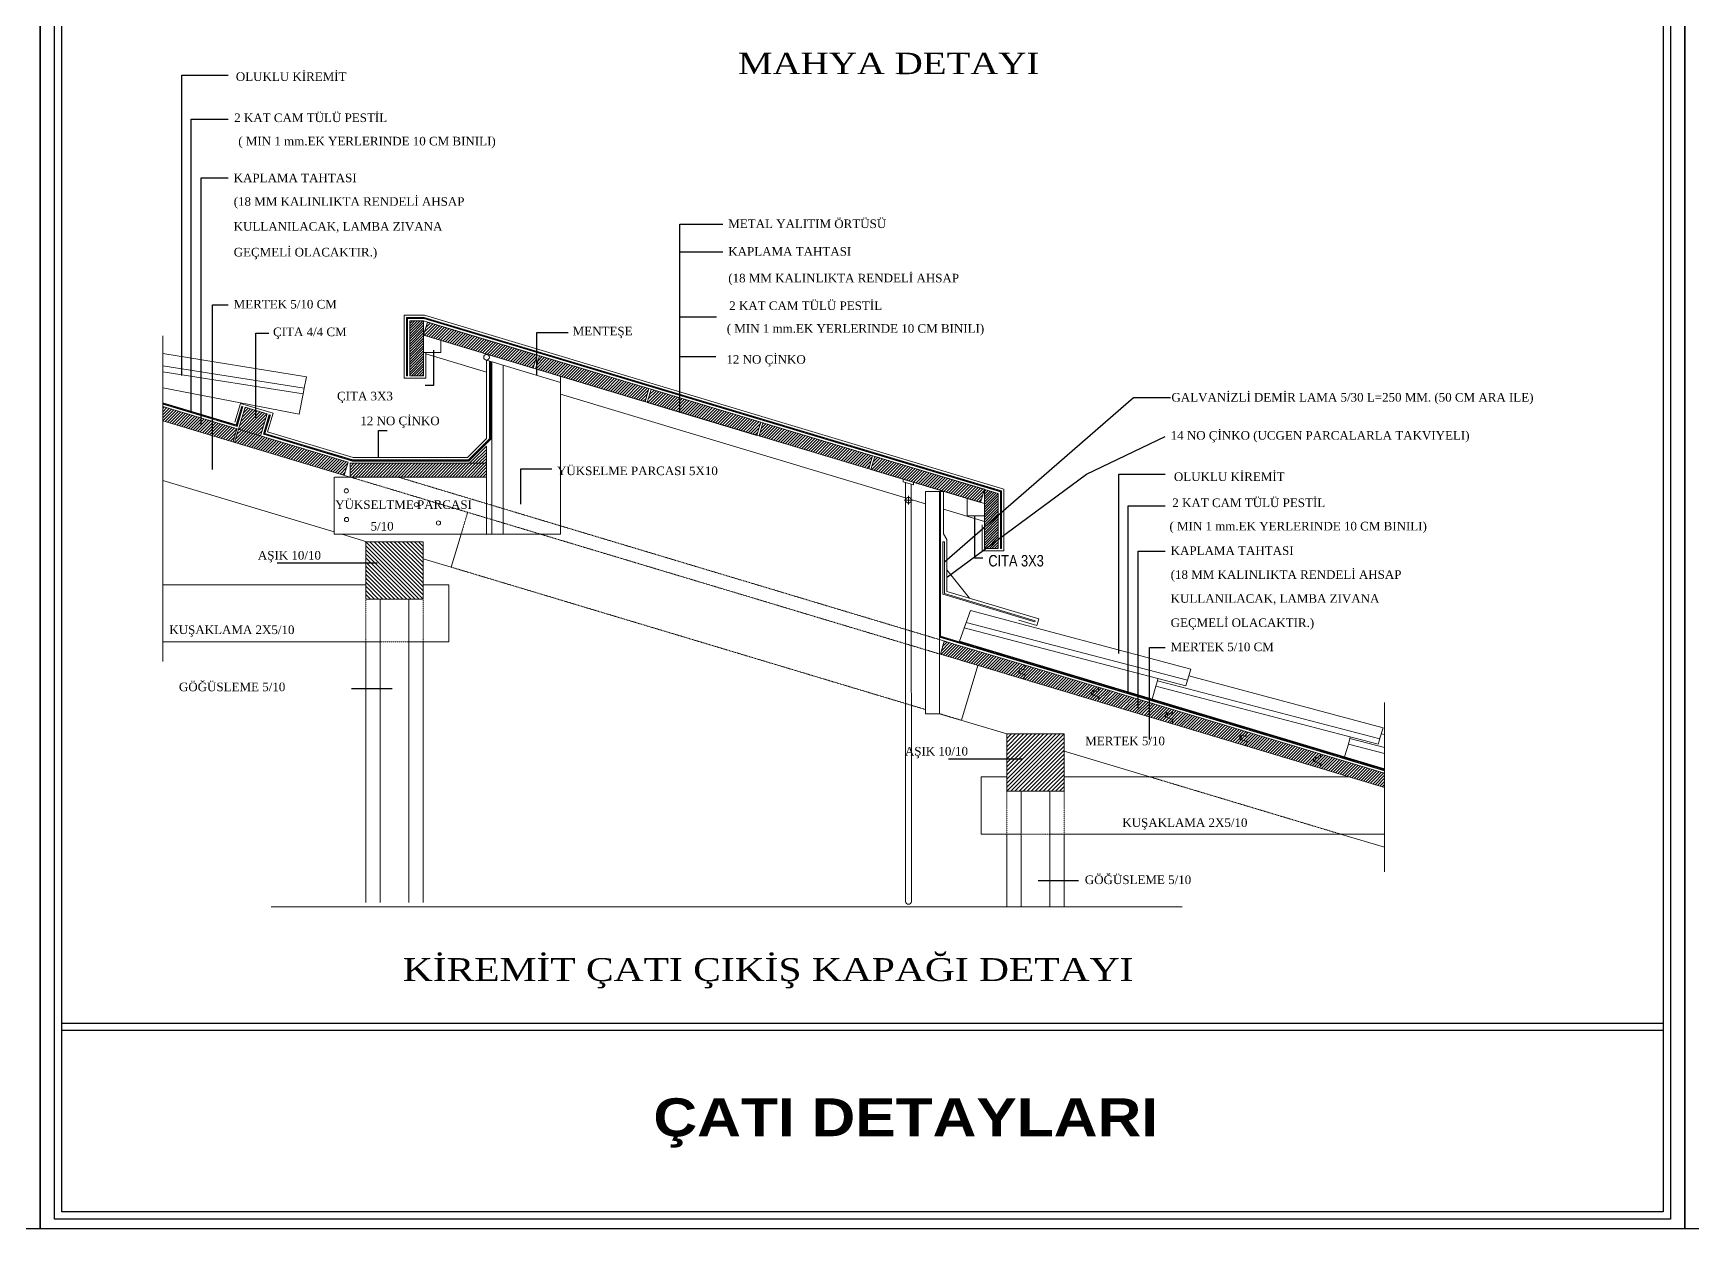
# Model space of a CAD drawing. Extents: x 386248 to 427517, y 4539405 to 4542296.
# Drawn here: x 416076 to 417235, y 4539405 to 4540241 of the extents above; entities that cross this region are included whole.
import ezdxf
from ezdxf.enums import TextEntityAlignment as Align

# ---------------------------------------------------------------- set-up
doc = ezdxf.new("R2010")
doc.units = 0
doc.linetypes.add('CIZGI', pattern=[0.4, 0.25, -0.15])
doc.linetypes.add('NOKTA', pattern=[0.08, 0, -0.08])
for name, color, linetype, lineweight in [('0.13_ince', 11, 'Continuous', 13), ('14', 4, 'Continuous', 15), ('16', 4, 'Continuous', 15), ('CIZGI', 2, 'CIZGI', 13), ('DASH1L', 2, 'NOKTA', 15), ('DASH2H', 7, 'NOKTA', 15), ('HE', 7, 'Continuous', 13), ('İC YAZI', 160, 'Continuous', 18), ('LIGHT', 2, 'Continuous', 15), ('ME', 6, 'Continuous', 18), ('MEDIUM', 6, 'Continuous', 15), ('NOKTA', 2, 'NOKTA', 15), ('t', 11, 'Continuous', 5), ('YAZI', 7, 'Continuous', 25), ('YAZILAR', 1, 'Continuous', 30)]:
    doc.layers.add(name, color=color, linetype=linetype, lineweight=lineweight)
doc.layers.add('YAZI2', color=5, linetype='Continuous')
doc.styles.add('BASLIK', font='')
doc.styles.add('OLC-50', font='', dxfattribs={"width": 0.5, "height": 0.125})
doc.styles.add('RomanSTA', font='')
doc.styles.get('BASLIK').set_extended_font_data('Times New Roman Tur')
doc.styles.get('OLC-50').set_extended_font_data('Arial Tur')
doc.styles.get('RomanSTA').set_extended_font_data('Arial')
pattern_1 = [(45, (412125.4095, 4540236.6948), (-0.8980256, 0.8980256), [])]

# ---------------------------------------------------------------- blocks, each defined once
blk = doc.blocks.new('*X3322')
at = {"color": 0}
for p, q in [((138.01, 130.58), (139.94, 132.51)), ((138.1, 131.21), (139.53, 132.63)), ((138.33, 131.97), (139.12, 132.76)), ((138.42, 130.46), (140.34, 132.39)), ((138.56, 132.73), (138.71, 132.88)), ((138.82, 130.34), (140.75, 132.27)), ((139.23, 130.22), (141.16, 132.14)), ((139.64, 130.09), (141.57, 132.02)), ((140.05, 129.97), (141.98, 131.9)), ((140.46, 129.85), (142.38, 131.78)), ((140.86, 129.73), (142.79, 131.65)), ((141.27, 129.6), (143.2, 131.53)), ((141.68, 129.48), (143.61, 131.41)), ((142.09, 129.36), (144.02, 131.29)), ((142.5, 129.24), (144.42, 131.16)), ((142.9, 129.11), (144.83, 131.04)), ((143.31, 128.99), (145.24, 130.92)), ((143.72, 128.87), (145.65, 130.8)), ((144.13, 128.75), (146.05, 130.68)), ((144.54, 128.63), (146.46, 130.55)), ((144.94, 128.5), (146.87, 130.43)), ((145.35, 128.38), (147.28, 130.31)), ((145.76, 128.26), (147.69, 130.19)), ((146.17, 128.14), (148.09, 130.06)), ((146.57, 128.01), (148.5, 129.94)), ((146.98, 127.89), (148.91, 129.82)), ((147.39, 127.77), (149.32, 129.7)), ((147.8, 127.65), (149.73, 129.57)), ((148.21, 127.52), (150.13, 129.45)), ((148.61, 127.4), (150.54, 129.33)), ((149.02, 127.28), (150.95, 129.21)), ((149.43, 127.16), (151.36, 129.08)), ((149.84, 127.03), (151.77, 128.96)), ((150.25, 126.91), (152.17, 128.84)), ((150.65, 126.79), (152.58, 128.72)), ((151.06, 126.67), (152.99, 128.59)), ((151.47, 126.54), (153.4, 128.47)), ((151.88, 126.42), (153.81, 128.35)), ((152.29, 126.3), (154.21, 128.23)), ((152.69, 126.18), (154.62, 128.1)), ((153.1, 126.05), (155.03, 127.98)), ((153.51, 125.93), (155.44, 127.86)), ((153.92, 125.81), (155.84, 127.74)), ((154.33, 125.69), (156.25, 127.61)), ((154.73, 125.57), (156.66, 127.49)), ((155.14, 125.44), (157.07, 127.37)), ((155.55, 125.32), (157.48, 127.25)), ((155.96, 125.2), (157.71, 126.95)), ((156.37, 125.08), (157.48, 126.19)), ((156.77, 124.95), (157.25, 125.43))]:
    blk.add_line(p, q, dxfattribs=at)
blk = doc.blocks.new('*X3323')
at = {"color": 0}
for p, q in [((346.74, 99.6), (348.66, 101.53)), ((346.82, 100.21), (348.26, 101.65)), ((347.04, 100.97), (347.85, 101.78)), ((347.27, 101.73), (347.44, 101.9)), ((347.15, 99.48), (349.07, 101.41)), ((347.55, 99.36), (349.48, 101.29)), ((347.96, 99.24), (349.89, 101.16)), ((348.37, 99.11), (350.3, 101.04)), ((348.78, 98.99), (350.7, 100.92)), ((349.19, 98.87), (351.11, 100.8)), ((349.59, 98.75), (351.52, 100.67)), ((350, 98.62), (351.93, 100.55)), ((350.41, 98.5), (352.34, 100.43)), ((350.82, 98.38), (352.74, 100.31)), ((351.22, 98.26), (353.15, 100.18)), ((351.63, 98.13), (353.56, 100.06)), ((352.04, 98.01), (353.97, 99.94)), ((352.45, 97.89), (354.38, 99.82)), ((352.86, 97.77), (354.78, 99.7)), ((353.26, 97.65), (355.19, 99.57)), ((353.67, 97.52), (355.6, 99.45)), ((354.08, 97.4), (356.01, 99.33)), ((354.49, 97.28), (356.42, 99.21)), ((354.9, 97.16), (356.82, 99.08)), ((355.3, 97.03), (357.23, 98.96)), ((355.71, 96.91), (357.64, 98.84)), ((356.12, 96.79), (358.05, 98.72)), ((356.53, 96.67), (358.46, 98.59)), ((356.94, 96.54), (358.86, 98.47)), ((357.34, 96.42), (359.27, 98.35)), ((357.75, 96.3), (359.68, 98.23)), ((358.16, 96.18), (360.09, 98.1)), ((358.57, 96.05), (360.49, 97.98)), ((358.98, 95.93), (360.9, 97.86)), ((359.38, 95.81), (361.31, 97.74)), ((359.79, 95.69), (361.72, 97.61)), ((360.2, 95.56), (362.13, 97.49)), ((360.61, 95.44), (362.53, 97.37)), ((361.01, 95.32), (362.94, 97.25)), ((361.42, 95.2), (363.35, 97.12)), ((361.83, 95.07), (363.76, 97)), ((362.24, 94.95), (364.17, 96.88)), ((362.65, 94.83), (364.57, 96.76)), ((363.05, 94.71), (364.98, 96.63)), ((363.46, 94.59), (365.39, 96.51)), ((363.87, 94.46), (365.8, 96.39)), ((364.28, 94.34), (366.21, 96.27)), ((364.69, 94.22), (366.61, 96.15)), ((365.09, 94.1), (367.02, 96.02)), ((365.5, 93.97), (367.43, 95.9)), ((365.91, 93.85), (367.84, 95.78)), ((366.32, 93.73), (368.25, 95.66)), ((366.73, 93.61), (368.65, 95.53)), ((367.13, 93.48), (369.06, 95.41)), ((367.54, 93.36), (369.47, 95.29)), ((367.95, 93.24), (369.88, 95.17)), ((368.36, 93.12), (370.28, 95.04)), ((368.77, 92.99), (370.69, 94.92)), ((369.17, 92.87), (371.1, 94.8)), ((369.58, 92.75), (371.51, 94.68)), ((369.99, 92.63), (371.92, 94.55)), ((370.4, 92.5), (372.32, 94.43)), ((370.81, 92.38), (372.73, 94.31)), ((371.21, 92.26), (373.14, 94.19)), ((371.62, 92.14), (373.55, 94.06)), ((372.03, 92.01), (373.96, 93.94)), ((372.44, 91.89), (374.36, 93.82)), ((372.84, 91.77), (374.77, 93.7)), ((373.25, 91.65), (375.18, 93.57)), ((373.66, 91.53), (375.59, 93.45)), ((374.07, 91.4), (376, 93.33)), ((374.48, 91.28), (376.4, 93.21)), ((374.88, 91.16), (376.81, 93.09)), ((375.29, 91.04), (377.22, 92.96)), ((375.7, 90.91), (377.63, 92.84)), ((376.11, 90.79), (378.04, 92.72)), ((376.52, 90.67), (378.44, 92.6)), ((376.92, 90.55), (378.85, 92.47)), ((377.33, 90.42), (379.26, 92.35)), ((377.74, 90.3), (379.67, 92.23)), ((378.15, 90.18), (380.08, 92.11)), ((378.56, 90.06), (380.48, 91.98)), ((378.96, 89.93), (380.89, 91.86)), ((379.37, 89.81), (381.3, 91.74)), ((379.78, 89.69), (381.71, 91.62)), ((380.19, 89.57), (382.11, 91.49)), ((380.6, 89.44), (382.52, 91.37)), ((381, 89.32), (382.93, 91.25)), ((381.41, 89.2), (383.34, 91.13)), ((381.82, 89.08), (383.75, 91)), ((382.23, 88.95), (384.15, 90.88)), ((382.63, 88.83), (384.56, 90.76)), ((383.04, 88.71), (384.97, 90.64)), ((383.45, 88.59), (385.38, 90.51)), ((383.86, 88.46), (385.79, 90.39)), ((384.27, 88.34), (386.19, 90.27)), ((384.67, 88.22), (386.6, 90.15)), ((385.08, 88.1), (387.01, 90.03)), ((385.49, 87.98), (387.42, 89.9)), ((385.9, 87.85), (387.83, 89.78)), ((386.31, 87.73), (388.23, 89.66)), ((386.71, 87.61), (388.64, 89.54)), ((387.12, 87.49), (389.05, 89.41)), ((387.53, 87.36), (389.46, 89.29)), ((387.94, 87.24), (389.87, 89.17)), ((388.35, 87.12), (390.27, 89.05)), ((388.75, 87), (390.68, 88.92)), ((389.16, 86.87), (391.09, 88.8)), ((389.57, 86.75), (391.5, 88.68)), ((389.98, 86.63), (391.91, 88.56)), ((390.39, 86.51), (392.31, 88.43)), ((390.79, 86.38), (392.72, 88.31)), ((391.2, 86.26), (393.13, 88.19)), ((391.61, 86.14), (393.54, 88.07)), ((392.02, 86.02), (393.94, 87.94)), ((392.43, 85.89), (394.35, 87.82)), ((392.83, 85.77), (394.76, 87.7)), ((393.24, 85.65), (395.17, 87.58)), ((393.65, 85.53), (395.58, 87.45)), ((394.06, 85.4), (395.98, 87.33)), ((394.46, 85.28), (396.39, 87.21)), ((394.87, 85.16), (396.8, 87.09)), ((395.28, 85.04), (397.21, 86.96)), ((395.69, 84.92), (397.62, 86.84)), ((396.1, 84.79), (398.02, 86.72)), ((396.5, 84.67), (398.43, 86.6)), ((396.91, 84.55), (398.84, 86.48)), ((397.32, 84.43), (399.25, 86.35)), ((397.73, 84.3), (399.66, 86.23)), ((398.14, 84.18), (400.06, 86.11)), ((398.54, 84.06), (400.47, 85.99)), ((398.95, 83.94), (400.88, 85.86)), ((399.36, 83.81), (401.29, 85.74)), ((399.77, 83.69), (401.7, 85.62)), ((400.18, 83.57), (402.1, 85.5)), ((400.58, 83.45), (402.51, 85.37)), ((400.99, 83.32), (402.92, 85.25)), ((401.4, 83.2), (403.33, 85.13)), ((401.81, 83.08), (403.73, 85.01)), ((402.22, 82.96), (404.14, 84.88)), ((402.62, 82.83), (404.55, 84.76)), ((403.03, 82.71), (404.96, 84.64)), ((403.44, 82.59), (405.37, 84.52)), ((403.85, 82.47), (405.77, 84.39)), ((404.26, 82.34), (406.18, 84.27)), ((404.66, 82.22), (406.59, 84.15)), ((405.07, 82.1), (407, 84.03)), ((405.48, 81.98), (407.41, 83.9)), ((405.89, 81.86), (407.81, 83.78)), ((406.29, 81.73), (408.22, 83.66)), ((406.7, 81.61), (408.63, 83.54)), ((407.11, 81.49), (409.04, 83.42)), ((407.52, 81.37), (409.45, 83.29)), ((407.93, 81.24), (409.85, 83.17)), ((408.33, 81.12), (410.26, 83.05)), ((408.74, 81), (410.67, 82.93)), ((409.15, 80.88), (411.08, 82.8)), ((409.56, 80.75), (411.49, 82.68)), ((409.97, 80.63), (411.89, 82.56)), ((410.37, 80.51), (412.3, 82.44)), ((410.78, 80.39), (412.71, 82.31)), ((411.19, 80.26), (413.12, 82.19)), ((411.6, 80.14), (413.53, 82.07)), ((412.01, 80.02), (413.93, 81.95)), ((412.41, 79.9), (414.34, 81.82)), ((412.82, 79.77), (414.75, 81.7)), ((413.23, 79.65), (415.16, 81.58)), ((413.64, 79.53), (415.56, 81.46)), ((414.05, 79.41), (415.97, 81.33)), ((414.45, 79.28), (416.38, 81.21)), ((414.86, 79.16), (416.79, 81.09)), ((415.27, 79.04), (417.2, 80.97)), ((415.68, 78.92), (417.6, 80.84)), ((416.08, 78.79), (418.01, 80.72)), ((416.49, 78.67), (418.42, 80.6)), ((416.9, 78.55), (418.83, 80.48)), ((417.31, 78.43), (419.24, 80.36)), ((417.72, 78.31), (419.64, 80.23)), ((418.12, 78.18), (420.05, 80.11)), ((418.53, 78.06), (420.46, 79.99)), ((418.94, 77.94), (420.87, 79.87)), ((419.35, 77.82), (421.28, 79.74)), ((419.76, 77.69), (421.68, 79.62)), ((420.16, 77.57), (422.09, 79.5)), ((420.57, 77.45), (422.5, 79.38)), ((420.98, 77.33), (422.91, 79.25)), ((421.39, 77.2), (423.32, 79.13)), ((421.8, 77.08), (423.72, 79.01)), ((422.2, 76.96), (424.13, 78.89)), ((422.61, 76.84), (424.26, 78.49)), ((423.02, 76.71), (424.26, 77.96)), ((423.43, 76.59), (424.26, 77.42)), ((423.84, 76.47), (424.26, 76.89)), ((424.24, 76.35), (424.26, 76.36))]:
    blk.add_line(p, q, dxfattribs=at)
blk = doc.blocks.new('*X3324')
at = {"color": 0}
for p, q in [((380.31, 55.18), (390.31, 65.18)), ((380.31, 55.88), (389.6, 65.18)), ((380.31, 56.59), (388.89, 65.18)), ((380.31, 57.3), (388.19, 65.18)), ((380.31, 58.01), (387.48, 65.18)), ((380.31, 58.71), (386.77, 65.18)), ((380.31, 59.42), (386.06, 65.18)), ((380.31, 60.13), (385.36, 65.18)), ((380.31, 60.83), (384.65, 65.18)), ((380.31, 61.54), (383.94, 65.18)), ((380.31, 62.25), (383.24, 65.18)), ((380.31, 62.95), (382.53, 65.18)), ((380.31, 63.66), (381.82, 65.18)), ((380.31, 64.37), (381.11, 65.18)), ((380.31, 65.08), (380.41, 65.18)), ((381.01, 55.18), (390.31, 64.47)), ((381.72, 55.18), (390.31, 63.76)), ((382.43, 55.18), (390.31, 63.06)), ((383.14, 55.18), (390.31, 62.35)), ((383.84, 55.18), (390.31, 61.64)), ((384.55, 55.18), (390.31, 60.93)), ((385.26, 55.18), (390.31, 60.23)), ((385.96, 55.18), (390.31, 59.52)), ((386.67, 55.18), (390.31, 58.81)), ((387.38, 55.18), (390.31, 58.11)), ((388.09, 55.18), (390.31, 57.4)), ((388.79, 55.18), (390.31, 56.69)), ((389.5, 55.18), (390.31, 55.98)), ((390.21, 55.18), (390.31, 55.28))]:
    blk.add_line(p, q, dxfattribs=at)
blk = doc.blocks.new('*X3325')
at = {"color": 0}
for p, q in [((177.33, 126.95), (180.3, 129.92)), ((177.86, 126.95), (180.3, 129.39)), ((178.39, 126.95), (180.3, 128.86)), ((178.92, 126.95), (180.3, 128.33)), ((179.45, 126.95), (180.3, 127.8)), ((179.98, 126.95), (180.3, 127.27))]:
    blk.add_line(p, q, dxfattribs=at)
blk = doc.blocks.new('*X3326')
at = {"color": 0}
for p, q in [((139.01, 134.24), (141.11, 136.34)), ((139.24, 135), (140.7, 136.46)), ((139.47, 135.76), (140.29, 136.58)), ((139.7, 136.51), (139.88, 136.7)), ((138.71, 132.88), (141.92, 136.09)), ((138.79, 133.48), (141.52, 136.21)), ((139.12, 132.76), (142.33, 135.97)), ((139.53, 132.63), (142.74, 135.85)), ((139.94, 132.51), (143.15, 135.72)), ((140.34, 132.39), (143.56, 135.6)), ((140.75, 132.27), (143.39, 134.9)), ((141.16, 132.14), (143.16, 134.15)), ((141.57, 132.02), (142.93, 133.39)), ((141.98, 131.9), (142.71, 132.63)), ((142.38, 131.78), (142.48, 131.87))]:
    blk.add_line(p, q, dxfattribs=at)
blk = doc.blocks.new('*X3327')
at = {"color": 0}
for p, q in [((158.12, 124.71), (160.36, 126.95)), ((158.12, 125.24), (159.83, 126.95)), ((158.12, 125.77), (159.3, 126.95)), ((158.12, 126.3), (158.77, 126.95)), ((158.12, 126.83), (158.24, 126.95)), ((158.49, 124.55), (160.89, 126.95)), ((159.02, 124.55), (161.42, 126.95)), ((159.55, 124.55), (161.95, 126.95)), ((160.08, 124.55), (162.48, 126.95)), ((160.61, 124.55), (163.01, 126.95)), ((161.14, 124.55), (163.54, 126.95)), ((161.67, 124.55), (164.07, 126.95)), ((162.2, 124.55), (164.6, 126.95)), ((162.73, 124.55), (165.13, 126.95)), ((163.26, 124.55), (165.66, 126.95)), ((163.79, 124.55), (166.19, 126.95)), ((164.32, 124.55), (166.72, 126.95)), ((164.85, 124.55), (167.25, 126.95)), ((165.38, 124.55), (167.78, 126.95)), ((165.92, 124.55), (168.32, 126.95)), ((166.45, 124.55), (168.85, 126.95)), ((166.98, 124.55), (169.38, 126.95)), ((167.51, 124.55), (169.91, 126.95)), ((168.04, 124.55), (170.44, 126.95)), ((168.57, 124.55), (170.97, 126.95)), ((169.1, 124.55), (171.5, 126.95)), ((169.63, 124.55), (172.03, 126.95)), ((170.16, 124.55), (172.56, 126.95)), ((170.69, 124.55), (173.09, 126.95)), ((171.22, 124.55), (173.62, 126.95)), ((171.75, 124.55), (174.15, 126.95)), ((172.28, 124.55), (174.68, 126.95)), ((172.81, 124.55), (175.21, 126.95)), ((173.34, 124.55), (175.74, 126.95)), ((173.87, 124.55), (176.27, 126.95)), ((174.4, 124.55), (176.8, 126.95)), ((174.93, 124.55), (177.33, 126.95)), ((175.46, 124.55), (177.86, 126.95)), ((175.99, 124.55), (178.39, 126.95)), ((176.52, 124.55), (178.92, 126.95)), ((177.05, 124.55), (179.45, 126.95)), ((177.58, 124.55), (179.98, 126.95)), ((178.11, 124.55), (180.51, 126.95)), ((178.64, 124.55), (181.04, 126.95)), ((179.17, 124.55), (181.57, 126.95)), ((179.7, 124.55), (181.94, 126.78)), ((180.23, 124.55), (181.94, 126.25)), ((180.76, 124.55), (181.94, 125.72)), ((181.29, 124.55), (181.94, 125.19)), ((181.83, 124.55), (181.94, 124.66))]:
    blk.add_line(p, q, dxfattribs=at)
blk = doc.blocks.new('*X3328')
at = {"color": 0}
for p, q in [((125.36, 136.5), (125.66, 136.8)), ((125.36, 135.97), (126.07, 136.67)), ((125.36, 135.44), (126.47, 136.55)), ((125.36, 134.91), (126.88, 136.43)), ((125.36, 134.38), (127.29, 136.31)), ((125.77, 134.26), (127.7, 136.18)), ((126.18, 134.13), (128.11, 136.06)), ((126.59, 134.01), (128.51, 135.94)), ((126.99, 133.89), (128.92, 135.82)), ((127.4, 133.77), (129.33, 135.69)), ((127.81, 133.64), (129.74, 135.57)), ((128.22, 133.52), (130.15, 135.45)), ((128.63, 133.4), (130.55, 135.33)), ((129.03, 133.28), (130.96, 135.2)), ((129.44, 133.15), (131.37, 135.08)), ((129.85, 133.03), (131.78, 134.96)), ((130.26, 132.91), (132.19, 134.84)), ((130.67, 132.79), (132.59, 134.71)), ((131.07, 132.66), (133, 134.59)), ((131.48, 132.54), (133.41, 134.47)), ((131.89, 132.42), (133.82, 134.35)), ((132.3, 132.3), (134.22, 134.22)), ((132.71, 132.18), (134.63, 134.1)), ((133.11, 132.05), (135.04, 133.98)), ((133.52, 131.93), (135.45, 133.86)), ((133.93, 131.81), (135.86, 133.74)), ((134.34, 131.69), (136.26, 133.61)), ((134.74, 131.56), (136.67, 133.49)), ((135.15, 131.44), (137.08, 133.37)), ((135.56, 131.32), (137.49, 133.25)), ((135.97, 131.2), (137.9, 133.12)), ((136.38, 131.07), (138.3, 133)), ((136.78, 130.95), (138.11, 132.28)), ((137.19, 130.83), (137.88, 131.52)), ((137.6, 130.71), (137.66, 130.76))]:
    blk.add_line(p, q, dxfattribs=at)

msp = doc.modelspace()

# ---------------------------------------------------------------- hatches: boundary and pattern name
at = {"layer": 'LIGHT'}
h = msp.add_hatch(dxfattribs=at)
h.set_pattern_fill('LINE', color=21, scale=0.4, angle=45, style=0)
h.set_pattern_definition(pattern_1)
h.paths.add_polyline_path([(416750.573, 4539919.014), (416740.973, 4539921.894), (416740.973, 4539895.553), (416750.573, 4539903.89)])
h = msp.add_hatch(dxfattribs=at)
h.set_pattern_fill('LINE', color=21, scale=0.4, angle=45, style=0)
h.set_pattern_definition(pattern_1)
h.paths.add_polyline_path([(416740.973, 4539880.614), (416741.997, 4539880.614), (416750.573, 4539886.93), (416750.573, 4539903.235), (416740.973, 4539895.065)])
h.paths.add_polyline_path([(416750.573, 4539886.93), (416750.573, 4539880.614), (416741.997, 4539880.614)], flags=17)
at = {"layer": 'ME'}
h = msp.add_hatch(dxfattribs=at)
h.set_pattern_fill('LINE', color=21, scale=0.4, angle=45, style=0)
h.set_pattern_definition(pattern_1)
h.paths.add_polyline_path([(416339.36, 4540001.124), (416348.96, 4540001.124), (416348.96, 4540039.524), (416339.36, 4540039.524)])

# ---------------------------------------------------------------- linework, layer by layer
at = {"layer": '0.13_ince', "ltscale": 3}
for p, q in [((416860.839, 4539784.299), (416858.159, 4539775.366)), ((416862.253, 4539789.714), (416861.849, 4539788.166)), ((416996.707, 4539748.826), (416996.434, 4539747.781)), ((416995.425, 4539743.914), (416992.744, 4539734.981))]:
    msp.add_line(p, q, dxfattribs=at)
at = {"layer": '14'}
msp.add_line((416714.793, 4539865.62), (416730.584, 4539845.853), dxfattribs=at)
at = {"layer": '14', "color": 2}
msp.add_line((416776.459, 4539829.999), (416776.229, 4539829.233), dxfattribs=at)
at = {"layer": '14', "color": 7}
msp.add_line((416778.949, 4539831.34), (416777.57, 4539826.743), dxfattribs=at)
at = {"layer": '16'}
for p, q in [((416220.893, 4539981.9), (416216.985, 4539968.874)), ((416243.881, 4539975.003), (416220.893, 4539981.9)), ((416243.881, 4539975.003), (416239.972, 4539961.976)), ((416299.665, 4539944.065), (416239.972, 4539961.976)), ((416392.96, 4539957.373), (416379.646, 4539944.061)), ((416299.665, 4539944.065), (416379.646, 4539944.061))]:
    msp.add_line(p, q, dxfattribs=at)
at = {"layer": 'CIZGI'}
for p, q in [((416166.664, 4539801.581), (416166.664, 4540029.061)), ((417020.623, 4539654.686), (417020.623, 4539772.841)), ((416242.464, 4539630.074), (416879.25, 4539630.074))]:
    msp.add_line(p, q, dxfattribs=at)
at = {"layer": 'DASH1L', "color": 31}
for p, q in [((416375.159, 4539890.46), (416379.77, 4539905.829)), ((416308.664, 4539815.246), (416308.664, 4539845.246)), ((416348.664, 4539815.246), (416348.664, 4539845.246)), ((416338.664, 4539815.246), (416318.664, 4539815.246)), ((416724.865, 4539760.515), (416709.476, 4539765.133)), ((416989.945, 4539680.973), (416856.641, 4539720.973)), ((416756.664, 4539680.973), (416756.664, 4539710.973)), ((416796.664, 4539680.973), (416796.664, 4539710.973)), ((416766.664, 4539680.973), (416786.664, 4539680.973))]:
    msp.add_line(p, q, dxfattribs=at)
at = {"layer": 'DASH2H'}
for p, q in [((416337.36, 4540041.524), (416337.36, 4540001.124)), ((416349.254, 4540041.524), (416337.36, 4540041.524)), ((416752.573, 4539920.502), (416349.254, 4540041.524)), ((416395.457, 4539957.042), (416395.46, 4540011.372)), ((416218.325, 4539966.384), (416166.664, 4539981.886)), ((416222.349, 4539979.793), (416218.325, 4539966.384)), ((416241.505, 4539974.045), (416237.482, 4539960.636)), ((416299.371, 4539942.065), (416237.482, 4539960.636)), ((416395.457, 4539957.042), (416380.475, 4539942.061)), ((416380.475, 4539942.061), (416299.371, 4539942.065)), ((416709.873, 4539818.887), (416709.868, 4539920.453)), ((416752.573, 4539920.502), (416752.573, 4539880.614)), ((417020.623, 4539725.641), (416709.873, 4539818.887))]:
    msp.add_line(p, q, dxfattribs=at)
at = {"layer": 'HE'}
for p, q in [((416335.36, 4540043.524), (416335.36, 4539999.524)), ((416349.547, 4540043.524), (416335.36, 4540043.524)), ((416754.573, 4539921.99), (416349.547, 4540043.524)), ((416350.56, 4540017.501), (416350.56, 4539999.524)), ((416392.96, 4540012.122), (416392.96, 4539957.373)), ((416350.56, 4539999.524), (416335.36, 4539999.524)), ((416754.573, 4539921.99), (416754.573, 4539879.014)), ((416712.372, 4539920.453), (416712.372, 4539890.718)), ((416739.373, 4539896.991), (416739.373, 4539879.014)), ((416739.373, 4539879.014), (416754.573, 4539879.014))]:
    msp.add_line(p, q, dxfattribs=at)
at = {"layer": 'İC YAZI'}
for p, q in [((416265.529, 4539992.53), (416166.664, 4540008.134)), ((416264.74, 4539988.607), (416166.664, 4540004.087)), ((416265.526, 4539992.531), (416264.74, 4539988.607)), ((416728.179, 4539828.85), (416726.848, 4539825.067)), ((416882.858, 4539788.467), (416728.179, 4539828.85)), ((416881.685, 4539784.641), (416726.848, 4539825.067)), ((416861.849, 4539788.166), (416860.839, 4539784.299)), ((417016.118, 4539743.758), (416860.839, 4539784.299)), ((417017.288, 4539747.584), (416861.849, 4539788.166)), ((416882.855, 4539788.468), (416881.685, 4539784.641)), ((416996.434, 4539747.781), (416995.425, 4539743.914)), ((417020.623, 4539741.466), (416996.434, 4539747.781)), ((417020.623, 4539737.335), (416995.425, 4539743.914)), ((417017.288, 4539747.584), (417016.118, 4539743.758))]:
    msp.add_line(p, q, dxfattribs=at)
at = {"layer": 'LIGHT'}
for p, q in [((416336.96, 4540041.924), (416336.96, 4540001.124)), ((416349.313, 4540041.924), (416336.96, 4540041.924)), ((416337.76, 4540041.124), (416337.76, 4540001.124)), ((416349.195, 4540041.124), (416337.76, 4540041.124)), ((416752.173, 4539920.204), (416349.195, 4540041.124)), ((416752.973, 4539920.799), (416349.313, 4540041.924)), ((416395.057, 4539957.207), (416395.06, 4540011.492)), ((416395.857, 4539956.876), (416395.86, 4540011.252)), ((416336.96, 4540001.124), (416337.76, 4540001.124)), ((416218.057, 4539966.882), (416166.664, 4539982.303)), ((416218.593, 4539965.886), (416166.664, 4539981.468)), ((416221.966, 4539979.908), (416218.057, 4539966.882)), ((416222.732, 4539979.678), (416218.593, 4539965.886)), ((416224.265, 4539979.218), (416219.666, 4539963.893)), ((416239.59, 4539974.62), (416224.265, 4539979.218)), ((416239.59, 4539974.62), (416234.991, 4539959.295)), ((416241.122, 4539974.16), (416236.983, 4539960.367)), ((416241.888, 4539973.93), (416237.98, 4539960.904)), ((416299.313, 4539941.665), (416236.983, 4539960.367)), ((416299.43, 4539942.465), (416237.98, 4539960.904)), ((416395.057, 4539957.207), (416380.309, 4539942.461)), ((416395.857, 4539956.876), (416380.64, 4539941.661)), ((416392.96, 4539952.06), (416380.96, 4539940.06)), ((416392.96, 4539940.06), (416392.96, 4539952.06)), ((416380.64, 4539941.661), (416299.313, 4539941.665)), ((416380.309, 4539942.461), (416299.43, 4539942.465)), ((416709.473, 4539818.589), (416709.468, 4539920.453)), ((416710.273, 4539819.184), (416710.268, 4539920.453)), ((416752.173, 4539920.204), (416752.173, 4539880.614)), ((416752.973, 4539920.799), (416752.973, 4539880.614)), ((416712.974, 4539885.191), (416711.774, 4539885.191)), ((416711.774, 4539848.574), (416711.774, 4539885.191)), ((416712.974, 4539849.049), (416712.974, 4539885.191)), ((416752.973, 4539880.614), (416752.173, 4539880.614)), ((416776.229, 4539829.233), (416711.774, 4539848.574)), ((416776.459, 4539829.999), (416712.974, 4539849.049)), ((417020.623, 4539725.223), (416709.473, 4539818.589)), ((417020.623, 4539726.058), (416710.273, 4539819.184)), ((416769.418, 4539798.931), (416712.906, 4539815.888)), ((416764.897, 4539793.606), (416765.817, 4539796.671)), ((416768.499, 4539795.866), (416765.817, 4539796.671)), ((416768.499, 4539795.866), (416769.418, 4539798.931)), ((416769.494, 4539792.226), (416764.897, 4539793.606)), ((416768.575, 4539789.161), (416769.494, 4539792.226)), ((416820.22, 4539780.346), (416821.14, 4539783.411)), ((416815.469, 4539778.431), (416816.389, 4539781.495)), ((416821.216, 4539776.706), (416815.469, 4539778.431)), ((416820.22, 4539780.346), (416816.389, 4539781.495)), ((416816.619, 4539778.086), (416817.538, 4539781.151)), ((416820.296, 4539773.641), (416821.216, 4539776.706)), ((416867.191, 4539762.911), (416868.111, 4539765.976)), ((416872.938, 4539761.186), (416867.191, 4539762.911)), ((416871.942, 4539764.826), (416868.111, 4539765.976)), ((416868.34, 4539762.566), (416869.26, 4539765.631)), ((416871.942, 4539764.826), (416872.862, 4539767.891)), ((416872.018, 4539758.121), (416872.938, 4539761.186)), ((416918.913, 4539747.391), (416919.832, 4539750.456)), ((416923.664, 4539749.306), (416919.832, 4539750.456)), ((416920.062, 4539747.046), (416920.982, 4539750.111)), ((416923.664, 4539749.306), (416924.583, 4539752.371)), ((416924.659, 4539745.666), (416918.913, 4539747.391)), ((416923.74, 4539742.601), (416924.659, 4539745.666)), ((416975.385, 4539733.786), (416976.305, 4539736.851)), ((416970.634, 4539731.871), (416971.554, 4539734.936)), ((416976.381, 4539730.146), (416970.634, 4539731.871)), ((416975.385, 4539733.786), (416971.554, 4539734.936)), ((416971.784, 4539731.526), (416972.703, 4539734.591)), ((416975.461, 4539727.081), (416976.381, 4539730.146)), ((417020.623, 4539671.768), (416989.945, 4539680.973))]:
    msp.add_line(p, q, dxfattribs=at)
at = {"layer": 'LIGHT', "color": 30}
for p, q in [((416348.96, 4540039.524), (416339.36, 4540039.524)), ((416339.36, 4540039.524), (416339.36, 4540001.124)), ((416348.96, 4540039.524), (416348.96, 4540001.124)), ((416750.573, 4539919.014), (416348.96, 4540039.524)), ((416351.719, 4540038.696), (416348.96, 4540029.501)), ((416428.344, 4540015.704), (416351.719, 4540038.696)), ((416425.585, 4540006.509), (416348.96, 4540029.501)), ((416428.344, 4540015.704), (416425.585, 4540006.509)), ((416429.877, 4540015.244), (416427.117, 4540006.049)), ((416348.96, 4540001.124), (416339.36, 4540001.124)), ((416296.291, 4539940.901), (416166.664, 4539979.798)), ((416297.684, 4539930.46), (416166.664, 4539969.775)), ((416218.517, 4539964.238), (416215.758, 4539955.043)), ((416219.666, 4539963.893), (416216.907, 4539954.698)), ((416296.291, 4539940.901), (416293.532, 4539931.706)), ((416297.684, 4539930.46), (416297.684, 4539940.06)), ((416297.684, 4539940.06), (416392.96, 4539940.06)), ((416392.96, 4539930.46), (416392.96, 4539940.06)), ((416392.96, 4539930.46), (416297.684, 4539930.46)), ((416740.973, 4539921.894), (416740.973, 4539880.614)), ((416750.573, 4539919.014), (416750.573, 4539880.614)), ((416740.973, 4539880.614), (416750.573, 4539880.614)), ((416710.147, 4539806.693), (416712.906, 4539815.888)), ((417020.623, 4539713.53), (416710.147, 4539806.693)), ((417020.623, 4539723.552), (416769.418, 4539798.931))]:
    msp.add_line(p, q, dxfattribs=at)
at = {"layer": 'LIGHT', "color": 31}
for p, q in [((416740.973, 4539911.871), (416348.96, 4540029.501)), ((416392.96, 4540003.77), (416350.56, 4540016.493)), ((416444.664, 4539996.608), (416392.96, 4540012.122)), ((416396.664, 4540011.011), (416396.664, 4539890.46)), ((416404.664, 4540008.61), (416404.664, 4539890.46)), ((416444.664, 4540000.784), (416444.664, 4539890.46)), ((416685.868, 4539915.878), (416444.664, 4539988.255)), ((416286.423, 4539892.077), (416166.664, 4539928.013)), ((416286.423, 4539930.46), (416286.423, 4539890.46)), ((416286.88, 4539930.46), (416297.684, 4539930.46)), ((416392.96, 4539930.46), (416392.96, 4539890.46)), ((416699.868, 4539911.677), (416689.868, 4539914.678)), ((416712.372, 4539920.453), (416699.868, 4539920.453)), ((416699.876, 4539765.133), (416699.868, 4539920.453)), ((416709.476, 4539765.133), (416709.468, 4539920.453)), ((416740.973, 4539899.343), (416712.372, 4539907.925)), ((416286.423, 4539890.46), (416444.664, 4539890.46)), ((416309.189, 4539885.246), (416291.812, 4539890.46)), ((416368.274, 4539867.516), (416375.159, 4539890.46)), ((416308.664, 4539885.246), (416308.664, 4539845.246)), ((416348.664, 4539885.246), (416308.664, 4539885.246)), ((416348.664, 4539885.246), (416348.664, 4539845.246)), ((416368.274, 4539867.516), (416348.664, 4539873.401)), ((416166.664, 4539855.246), (416308.664, 4539855.246)), ((416348.664, 4539855.246), (416366.714, 4539855.246)), ((416366.714, 4539855.246), (416366.714, 4539815.246)), ((416308.664, 4539845.246), (416348.664, 4539845.246)), ((416318.664, 4539845.246), (416318.664, 4539633.292)), ((416338.664, 4539845.246), (416338.664, 4539633.292)), ((416166.664, 4539815.246), (416318.664, 4539815.246)), ((416308.664, 4539815.246), (416308.664, 4539633.292)), ((416338.664, 4539815.246), (416366.714, 4539815.246)), ((416348.664, 4539815.246), (416348.664, 4539633.292)), ((416716.002, 4539814.959), (416709.473, 4539816.918)), ((416710.147, 4539806.693), (416709.473, 4539806.895)), ((416724.865, 4539760.515), (416736.361, 4539798.827)), ((416709.476, 4539765.133), (416699.876, 4539765.133)), ((416756.664, 4539750.973), (416709.476, 4539765.133)), ((416756.664, 4539750.973), (416756.664, 4539710.973)), ((416756.664, 4539750.973), (416796.664, 4539750.973)), ((416796.664, 4539750.973), (416796.664, 4539710.973)), ((416856.641, 4539720.973), (416796.664, 4539738.97)), ((416756.664, 4539720.973), (416738.614, 4539720.973)), ((416738.614, 4539720.973), (416738.614, 4539680.973)), ((416995.817, 4539720.973), (416796.664, 4539720.973)), ((416796.664, 4539710.973), (416756.664, 4539710.973)), ((416766.664, 4539710.973), (416766.664, 4539630.074)), ((416786.664, 4539710.973), (416786.664, 4539630.074)), ((416766.664, 4539680.973), (416738.614, 4539680.973)), ((416756.664, 4539680.973), (416756.664, 4539630.074)), ((417020.623, 4539680.973), (416786.664, 4539680.973)), ((416796.664, 4539680.973), (416796.664, 4539630.074))]:
    msp.add_line(p, q, dxfattribs=at)
at = {"layer": 'LIGHT', "color": 4}
for p, q in [((416684.268, 4539927.216), (416684.268, 4539928.887)), ((416691.468, 4539925.056), (416684.268, 4539927.216)), ((416685.882, 4539633.977), (416685.868, 4539926.736)), ((416689.882, 4539633.978), (416689.868, 4539925.536)), ((416691.468, 4539925.056), (416691.468, 4539926.726)), ((416684.868, 4539914.252), (416690.868, 4539914.252)), ((416687.868, 4539911.252), (416687.868, 4539917.252))]:
    msp.add_line(p, q, dxfattribs=at)
at = {"layer": 'LIGHT', "color": 7}
for p, q in [((416712.372, 4539890.718), (416714.793, 4539886.732)), ((416714.793, 4539886.732), (416714.793, 4539850.591)), ((416778.949, 4539831.34), (416714.793, 4539850.591)), ((416777.57, 4539826.743), (416764.895, 4539830.546))]:
    msp.add_line(p, q, dxfattribs=at)
at = {"layer": 'LIGHT', "color": 31}
for points in [[(416348.96, 4540029.501), (416348.96, 4540017.501), (416360.96, 4540017.501), (416360.96, 4540025.901)], [(416729.171, 4539915.413), (416728.973, 4539915.413), (416728.973, 4539903.413), (416740.973, 4539903.413), (416740.973, 4539911.871)]]:
    msp.add_lwpolyline(points, dxfattribs=at)
at = {"layer": 'LIGHT', "color": 30}
for points in [[(416429.877, 4540015.244), (416506.501, 4539992.251), (416503.742, 4539983.056), (416427.117, 4540006.049)], [(416508.034, 4539991.792), (416584.658, 4539968.799), (416581.899, 4539959.604), (416505.275, 4539982.597)], [(416586.191, 4539968.339), (416662.816, 4539945.347), (416660.057, 4539936.152), (416583.432, 4539959.144)], [(416664.348, 4539944.887), (416740.973, 4539921.894), (416738.214, 4539912.699), (416661.589, 4539935.692)]]:
    msp.add_lwpolyline(points, close=True, dxfattribs=at)
at = {"layer": 'LIGHT', "color": 31}
msp.add_circle((416392.96, 4540014.122), 2, dxfattribs=at)
at = {"layer": 'LIGHT'}
for centre in [(416294.947, 4539920.786), (416343.942, 4539911.194), (416295.11, 4539900.773), (416359.336, 4539898.342)]:
    msp.add_circle(centre, 1.465, dxfattribs=at)
at = {"layer": 'LIGHT', "color": 4}
msp.add_circle((416687.868, 4539914.252), 2, dxfattribs=at)
msp.add_arc((416687.882, 4539633.978), 2, 180.002773, 0.002773, dxfattribs=at)
at = {"layer": 'MEDIUM', "color": 7}
msp.add_line((416396.664, 4539946.98), (416396.664, 4539926.98), dxfattribs=at)
at = {"layer": 'NOKTA'}
for p, q in [((416709.473, 4539806.895), (416297.684, 4539930.46)), ((416709.473, 4539816.918), (416331.086, 4539930.46)), ((416699.875, 4539768.013), (416368.274, 4539867.516))]:
    msp.add_line(p, q, dxfattribs=at)
at = {"layer": 't', "ltscale": 0.1}
for p, q in [((416267.107, 4540000.413), (416166.664, 4540016.82)), ((416261.876, 4539974.33), (416166.664, 4539992.906)), ((416267.107, 4540000.413), (416265.526, 4539992.531)), ((416723.573, 4539815.751), (416731.137, 4539837.265)), ((416885.206, 4539796.155), (416731.137, 4539837.265)), ((417020.623, 4539726.615), (416723.573, 4539815.751)), ((416885.206, 4539796.155), (416882.855, 4539788.468)), ((417019.638, 4539755.269), (416883.776, 4539791.521)), ((417019.638, 4539755.269), (417017.441, 4539748.083)), ((417020.623, 4539750.533), (417018.361, 4539751.136))]:
    msp.add_line(p, q, dxfattribs=at)
at = {"layer": 't'}
msp.add_line((416264.74, 4539988.607), (416261.876, 4539974.33), dxfattribs=at)
at = {"layer": 'YAZI'}
for p, q in [((416527.971, 4540107.151), (416558.05, 4540107.151)), ((416527.971, 4539975.786), (416527.971, 4540107.151)), ((416527.971, 4540087.827), (416558.05, 4540087.827)), ((416527.971, 4540042.508), (416553.764, 4540042.508)), ((416845.137, 4539986.007), (416871.132, 4539986.007)), ((416834.944, 4539932.522), (416867.266, 4539932.522)), ((416834.944, 4539807.267), (416834.944, 4539932.522)), ((416841.473, 4539910.371), (416867.266, 4539910.371)), ((416841.473, 4539779.815), (416841.473, 4539910.371)), ((416848.43, 4539878.767), (416867.266, 4539878.767)), ((416848.43, 4539769.019), (416848.43, 4539878.767)), ((416246.614, 4539870.482), (416316.545, 4539870.482)), ((416856.397, 4539811.431), (416867.266, 4539811.431)), ((416856.397, 4539747.148), (416856.397, 4539811.431)), ((416298.528, 4539782.72), (416326.89, 4539782.72)), ((416715.775, 4539733.601), (416767.228, 4539733.601)), ((416806.799, 4539648.448), (416778.438, 4539648.448))]:
    msp.add_line(p, q, dxfattribs=at)
for points in [[(416180.038, 4540001.522), (416180.038, 4540211.228), (416212.36, 4540211.228)], [(416186.567, 4539975.767), (416186.567, 4540180.456), (416212.36, 4540180.456)], [(416193.524, 4539966.668), (416193.524, 4540139.523), (416212.36, 4540139.523)], [(416201.49, 4539935.81), (416201.49, 4540050.859), (416212.36, 4540050.859)], [(416231.689, 4539971.743), (416231.689, 4540030.975), (416240.704, 4540030.975)], [(416428.118, 4540001.573), (416428.118, 4540031.504), (416449.977, 4540031.504)], [(416355.984, 4540019.131), (416355.984, 4539994.425), (416349.988, 4539994.425)], [(416527.971, 4539989.915), (416527.971, 4540014.62), (416553.241, 4540014.62)], [(416712.985, 4539871.249), (416845.137, 4539986.007)], [(416317.544, 4539944.064), (416317.544, 4539963.066), (416323.54, 4539963.066)], [(416715.161, 4539860.847), (416812.266, 4539932.371), (416867.266, 4539958.766)], [(416416.824, 4539911.6), (416416.824, 4539936.305), (416438.683, 4539936.305)], [(416733.949, 4539903.413), (416733.949, 4539873.915), (416739.945, 4539873.915)]]:
    msp.add_lwpolyline(points, dxfattribs=at)
at = {"layer": 'YAZILAR', "color": 133, "ltscale": 5}
for p, q in [((416096.074, 4539548.917), (417215.403, 4539548.917)), ((416096.074, 4539543.917), (417215.403, 4539543.917))]:
    msp.add_line(p, q, dxfattribs=at)
for points in [[(414231.928, 4542295.7), (416081.074, 4542295.7), (416081.074, 4539405.231), (414231.928, 4539405.231)], [(416081.074, 4542295.7), (417230.403, 4542295.7), (417230.403, 4539405.231), (416081.074, 4539405.231)], [(417230.403, 4542295.7), (418356.269, 4542295.7), (418356.269, 4539405.231), (417230.403, 4539405.231)], [(416091.074, 4542285.7), (417220.403, 4542285.7), (417220.403, 4539411.988), (416091.074, 4539411.988)], [(416096.074, 4542280.7), (417215.403, 4542280.7), (417215.403, 4539416.988), (416096.074, 4539416.988)]]:
    msp.add_lwpolyline(points, close=True, dxfattribs=at)

# ---------------------------------------------------------------- block references
at = {"layer": 'LIGHT', "color": 21, "xscale": 4.000000000116415, "yscale": 4.000000000116415, "zscale": 4.000000000116415}
for name, p in [('*X3322', (415797.264, 4539507.065)), ('*X3322', (415875.421, 4539483.613)), ('*X3322', (415953.578, 4539460.16)), ('*X3328', (415665.211, 4539432.262)), ('*X3326', (415665.211, 4539432.262)), ('*X3322', (416031.735, 4539436.708)), ('*X3322', (415665.211, 4539432.262)), ('*X3325', (415671.748, 4539432.262)), ('*X3322', (416109.893, 4539413.256)), ('*X3327', (415665.211, 4539432.262)), ('*X3323', (415323.581, 4539408.163)), ('*X3324', (415235.436, 4539490.266))]:
    msp.add_blockref(name, p, dxfattribs=at)
at = {"layer": 'LIGHT', "color": 21, "xscale": -4.000000000116415, "yscale": 4, "zscale": 4.000000000087313, "rotation": 359.9999999999978}
msp.add_blockref('*X3324', (417869.892, 4539624.539), dxfattribs=at)

# ---------------------------------------------------------------- texts
at = {"layer": 'YAZI', "color": 252, "style": 'BASLIK'}
for s, height, p in [('OLUKLU KİREMİT', 6.00736, (416217.719, 4540207.238)), ('2 KAT CAM TÜLÜ PESTİL', 6.00736, (416216.603, 4540178.474)), ('( MIN 1 mm.EK YERLERINDE 10 CM BINILI)', 6.00736, (416219.426, 4540162.169)), ('KAPLAMA TAHTASI ', 6.00736, (416216.226, 4540136.446)), ('(18 MM KALINLIKTA RENDELİ AHSAP ', 6.00736, (416216.226, 4540119.971)), ('KULLANILACAK, LAMBA ZIVANA', 6.00736, (416216.226, 4540102.569)), ('METAL YALITIM ÖRTÜSÜ', 6.00736, (416561.916, 4540104.419)), ('GEÇMELİ OLACAKTIR.)', 6.00736, (416216.226, 4540084.589)), ('KAPLAMA TAHTASI ', 6.00736, (416561.916, 4540085.095)), ('(18 MM KALINLIKTA RENDELİ AHSAP ', 6.00736, (416561.916, 4540066.484)), ('MERTEK 5/10 CM', 6.00736, (416216.226, 4540048.225)), ('2 KAT CAM TÜLÜ PESTİL', 6.00736, (416562.565, 4540047.179)), ('( MIN 1 mm.EK YERLERINDE 10 CM BINILI)', 6.00736, (416560.857, 4540031.277)), ('ÇITA 4/4 CM', 6.00736, (416243.739, 4540028.905)), ('MENTEŞE', 6.0074, (416453.19, 4540029.434)), ('12 NO ÇİNKO', 6.00736, (416560.617, 4540009.668)), ('ÇITA 3X3', 6.0074, (416288.449, 4539984.037)), ('GALVANİZLİ DEMİR LAMA 5/30 L=250 MM. (50 CM ARA ILE)', 6.00736, (416871.652, 4539983.158)), ('12 NO ÇİNKO', 6.00736, (416304.747, 4539966.699)), ('14 NO ÇİNKO (UCGEN PARCALARLA TAKVIYELI)', 6.00736, (416871.111, 4539956.562)), ('YÜKSELME PARCASI 5X10', 6.00736, (416442.208, 4539931.802)), ('OLUKLU KİREMİT', 6.00736, (416873.397, 4539927.715)), ('YÜKSELTME PARCASI', 6.00736, (416287.144, 4539908.208)), ('2 KAT CAM TÜLÜ PESTİL', 6.00736, (416872.282, 4539909.468)), ('5/10', 6.0074, (416311.899, 4539893.093)), ('( MIN 1 mm.EK YERLERINDE 10 CM BINILI)', 6.00736, (416870.281, 4539893.162)), ('AŞIK 10/10', 6.0074, (416233.111, 4539872.796)), ('KAPLAMA TAHTASI ', 6.00736, (416871.133, 4539876.036)), ('(18 MM KALINLIKTA RENDELİ AHSAP ', 6.00736, (416871.133, 4539859.32)), ('KULLANILACAK, LAMBA ZIVANA', 6.00736, (416871.133, 4539842.604)), ('GEÇMELİ OLACAKTIR.)', 6.00736, (416871.133, 4539825.674)), ('KUŞAKLAMA 2X5/10', 6.00736, (416171.26, 4539820.755)), ('MERTEK 5/10 CM', 6.00736, (416871.133, 4539808.798)), ('GÖĞÜSLEME 5/10', 6.00736, (416177.944, 4539780.827)), ('MERTEK 5/10', 6.00736, (416811.429, 4539743.063)), ('AŞIK 10/10', 6.0074, (416685.355, 4539735.914)), ('KUŞAKLAMA 2X5/10', 6.00736, (416837.351, 4539686.014)), ('GÖĞÜSLEME 5/10', 6.00736, (416811.135, 4539646.086))]:
    msp.add_text(s, height=height, dxfattribs=at).set_placement(p)
at = {"layer": 'YAZI', "style": 'OLC-50', "width": 0.8}
msp.add_text('CITA 3X3', height=8, dxfattribs=at).set_placement((416743.707, 4539867.984))
at = {"layer": 'YAZI2', "style": 'BASLIK', "width": 1.2}
msp.add_text('MAHYA DETAYI ', height=15, dxfattribs=at).set_placement((416568.725, 4540211.944))
msp.add_text('KİREMİT ÇATI ÇIKİŞ KAPAĞI DETAYI', height=16, dxfattribs=at).set_placement((416589.747, 4539578.352), align=Align.CENTER)
at = {"layer": 'YAZILAR', "color": 0, "insert": (416509.579, 4539496.388), "char_height": 26.47628, "width": 5285.39144, "attachment_point": 1, "style": 'RomanSTA'}
msp.add_mtext('{\\fArial Black|b0|i0|c162|p34;ÇATI DETAYLARI}', dxfattribs=at)

doc.saveas('drawing.dxf')
